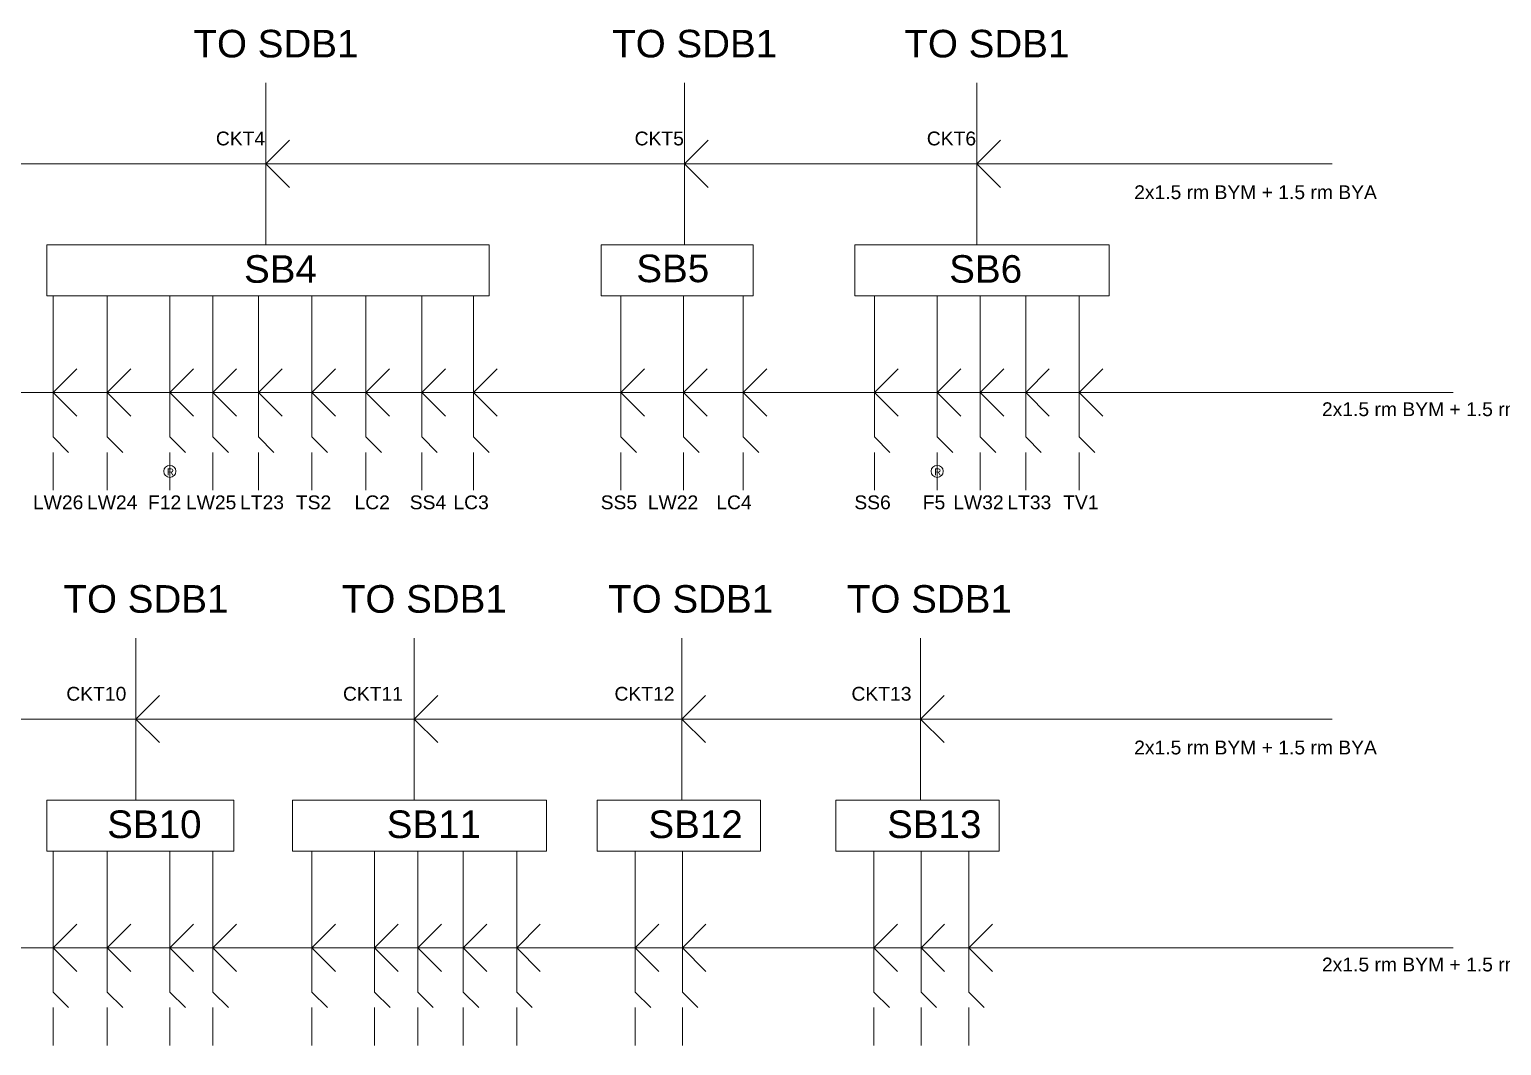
# Model space of a CAD drawing. Header units: inches. Extents: x 854 to 9021, y 140 to 10575.
# Drawn here: x 2921 to 4201, y 2964 to 3848 of the extents above; entities that cross this region are included whole.
import ezdxf

# ---------------------------------------------------------------- set-up
doc = ezdxf.new("R2010")
doc.units = ezdxf.units.IN
doc.header["$MEASUREMENT"] = 0
doc.layers.add('6.Circuits', color=250, linetype='Continuous', lineweight=15)
doc.styles.add('Text 1', font='arial.ttf', dxfattribs={"height": 6})

msp = doc.modelspace()

# ---------------------------------------------------------------- linework, layer by layer
at = {"layer": '6.Circuits'}
for p, q in [((3127, 3661), (3127, 3802)), ((3491, 3661), (3491, 3802)), ((3745, 3661), (3745, 3802)), ((3127, 3731.5), (3147.5, 3752)), ((3491, 3731.5), (3511.5, 3752)), ((3745, 3731.5), (3765.5, 3752)), ((2183, 3731.5), (4054, 3731.5)), ((3127, 3731.5), (3147.5, 3711)), ((3491, 3731.5), (3511.5, 3711)), ((3745, 3731.5), (3765.5, 3711)), ((2942, 3532.5), (2942, 3616.5)), ((2989, 3532.5), (2989, 3616.5)), ((3043.5, 3532.5), (3043.5, 3616.5)), ((3081, 3532.5), (3081, 3616.5)), ((3120.5, 3532.5), (3120.5, 3616.5)), ((3167, 3532.5), (3167, 3616.5)), ((3214, 3532.5), (3214, 3616.5)), ((3262.5, 3532.5), (3262.5, 3616.5)), ((3307.5, 3532.5), (3307.5, 3616.5)), ((3435.5, 3532.5), (3435.5, 3616.5)), ((3490, 3532.5), (3490, 3616.5)), ((3542, 3532.5), (3542, 3616.5)), ((3656, 3532.5), (3656, 3616.5)), ((3710.5, 3532.5), (3710.5, 3616.5)), ((3748, 3532.5), (3748, 3616.5)), ((3787.5, 3532.5), (3787.5, 3616.5)), ((3834, 3532.5), (3834, 3616.5)), ((2942, 3532.5), (2962.5, 3553)), ((2989, 3532.5), (3009.5, 3553)), ((3043.5, 3532.5), (3064, 3553)), ((3081, 3532.5), (3101.5, 3553)), ((3120.5, 3532.5), (3141, 3553)), ((3167, 3532.5), (3187.5, 3553)), ((3214, 3532.5), (3234.5, 3553)), ((3262.5, 3532.5), (3283, 3553)), ((3307.5, 3532.5), (3328, 3553)), ((3435.5, 3532.5), (3456, 3553)), ((3490, 3532.5), (3510.5, 3553)), ((3542, 3532.5), (3562.5, 3553)), ((3656, 3532.5), (3676.5, 3553)), ((3710.5, 3532.5), (3731, 3553)), ((3748, 3532.5), (3768.5, 3553)), ((3787.5, 3532.5), (3808, 3553)), ((3834, 3532.5), (3854.5, 3553)), ((2142.5, 3532.5), (4159, 3532.5)), ((2942, 3532.5), (2942, 3494)), ((2942, 3532.5), (2962.5, 3512)), ((2989, 3532.5), (2989, 3494)), ((2989, 3532.5), (3009.5, 3512)), ((3043.5, 3532.5), (3043.5, 3494)), ((3043.5, 3532.5), (3064, 3512)), ((3081, 3532.5), (3081, 3494)), ((3081, 3532.5), (3101.5, 3512)), ((3120.5, 3532.5), (3120.5, 3494)), ((3120.5, 3532.5), (3141, 3512)), ((3167, 3532.5), (3167, 3494)), ((3167, 3532.5), (3187.5, 3512)), ((3214, 3532.5), (3214, 3494)), ((3214, 3532.5), (3234.5, 3512)), ((3262.5, 3532.5), (3262.5, 3494)), ((3262.5, 3532.5), (3283, 3512)), ((3307.5, 3532.5), (3307.5, 3494)), ((3307.5, 3532.5), (3328, 3512)), ((3435.5, 3532.5), (3435.5, 3494)), ((3435.5, 3532.5), (3456, 3512)), ((3490, 3532.5), (3490, 3494)), ((3490, 3532.5), (3510.5, 3512)), ((3542, 3532.5), (3542, 3494)), ((3542, 3532.5), (3562.5, 3512)), ((3656, 3532.5), (3656, 3494)), ((3656, 3532.5), (3676.5, 3512)), ((3710.5, 3532.5), (3710.5, 3494)), ((3710.5, 3532.5), (3731, 3512)), ((3748, 3532.5), (3748, 3494)), ((3748, 3532.5), (3768.5, 3512)), ((3787.5, 3532.5), (3787.5, 3494)), ((3787.5, 3532.5), (3808, 3512)), ((3834, 3532.5), (3834, 3494)), ((3834, 3532.5), (3854.5, 3512)), ((2942, 3494), (2955.5, 3480.5)), ((2989, 3494), (3002.5, 3480.5)), ((3043.5, 3494), (3057, 3480.5)), ((3081, 3494), (3094.5, 3480.5)), ((3120.5, 3494), (3134, 3480.5)), ((3167, 3494), (3180.5, 3480.5)), ((3214, 3494), (3227.5, 3480.5)), ((3262.5, 3494), (3276, 3480.5)), ((3307.5, 3494), (3321, 3480.5)), ((3435.5, 3494), (3449, 3480.5)), ((3490, 3494), (3503.5, 3480.5)), ((3542, 3494), (3555.5, 3480.5)), ((3656, 3494), (3669.5, 3480.5)), ((3710.5, 3494), (3724, 3480.5)), ((3748, 3494), (3761.5, 3480.5)), ((3787.5, 3494), (3801, 3480.5)), ((3834, 3494), (3847.5, 3480.5)), ((2942, 3480.5), (2942, 3447.5)), ((2989, 3480.5), (2989, 3447.5)), ((3043.5, 3480.5), (3043.5, 3447.5)), ((3081, 3480.5), (3081, 3447.5)), ((3120.5, 3480.5), (3120.5, 3447.5)), ((3167, 3480.5), (3167, 3447.5)), ((3214, 3480.5), (3214, 3447.5)), ((3262.5, 3480.5), (3262.5, 3447.5)), ((3307.5, 3480.5), (3307.5, 3447.5)), ((3435.5, 3480.5), (3435.5, 3447.5)), ((3490, 3480.5), (3490, 3447.5)), ((3542, 3480.5), (3542, 3447.5)), ((3656, 3480.5), (3656, 3447.5)), ((3710.5, 3480.5), (3710.5, 3447.5)), ((3748, 3480.5), (3748, 3447.5)), ((3787.5, 3480.5), (3787.5, 3447.5)), ((3834, 3480.5), (3834, 3447.5)), ((3014, 3178), (3014, 3319)), ((3256, 3178), (3256, 3319)), ((3488.5, 3178), (3488.5, 3319)), ((3696, 3178), (3696, 3319)), ((3014, 3248.5), (3034.5, 3269)), ((3256, 3248.5), (3276.5, 3269)), ((3488.5, 3248.5), (3509, 3269)), ((3696, 3248.5), (3716.5, 3269)), ((2074, 3248.5), (4054, 3248.5)), ((3014, 3248.5), (3034.5, 3228)), ((3256, 3248.5), (3276.5, 3228)), ((3488.5, 3248.5), (3509, 3228)), ((3696, 3248.5), (3716.5, 3228)), ((2942, 3049.5), (2942, 3133.5)), ((2989, 3049.5), (2989, 3133.5)), ((3043.5, 3049.5), (3043.5, 3133.5)), ((3081, 3049.5), (3081, 3133.5)), ((3167, 3049.5), (3167, 3133.5)), ((3221.5, 3049.5), (3221.5, 3133.5)), ((3259, 3049.5), (3259, 3133.5)), ((3298.5, 3049.5), (3298.5, 3133.5)), ((3345, 3049.5), (3345, 3133.5)), ((3448, 3049.5), (3448, 3133.5)), ((3489, 3049.5), (3489, 3133.5)), ((3655.5, 3049.5), (3655.5, 3133.5)), ((3696.5, 3049.5), (3696.5, 3133.5)), ((3738, 3049.5), (3738, 3133.5)), ((2942, 3049.5), (2962.5, 3070)), ((2989, 3049.5), (3009.5, 3070)), ((3043.5, 3049.5), (3064, 3070)), ((3081, 3049.5), (3101.5, 3070)), ((3167, 3049.5), (3187.5, 3070)), ((3221.5, 3049.5), (3242, 3070)), ((3259, 3049.5), (3279.5, 3070)), ((3298.5, 3049.5), (3319, 3070)), ((3345, 3049.5), (3365.5, 3070)), ((3448, 3049.5), (3468.5, 3070)), ((3489, 3049.5), (3509.5, 3070)), ((3655.5, 3049.5), (3676, 3070)), ((3696.5, 3049.5), (3717, 3070)), ((3738, 3049.5), (3758.5, 3070)), ((2142.5, 3049.5), (4159, 3049.5)), ((2942, 3049.5), (2942, 3011)), ((2942, 3049.5), (2962.5, 3029)), ((2989, 3049.5), (2989, 3011)), ((2989, 3049.5), (3009.5, 3029)), ((3043.5, 3049.5), (3043.5, 3011)), ((3043.5, 3049.5), (3064, 3029)), ((3081, 3049.5), (3081, 3011)), ((3081, 3049.5), (3101.5, 3029)), ((3167, 3049.5), (3167, 3011)), ((3167, 3049.5), (3187.5, 3029)), ((3221.5, 3049.5), (3221.5, 3011)), ((3221.5, 3049.5), (3242, 3029)), ((3259, 3049.5), (3259, 3011)), ((3259, 3049.5), (3279.5, 3029)), ((3298.5, 3049.5), (3298.5, 3011)), ((3298.5, 3049.5), (3319, 3029)), ((3345, 3049.5), (3345, 3011)), ((3345, 3049.5), (3365.5, 3029)), ((3448, 3049.5), (3448, 3011)), ((3448, 3049.5), (3468.5, 3029)), ((3489, 3049.5), (3489, 3011)), ((3489, 3049.5), (3509.5, 3029)), ((3655.5, 3049.5), (3655.5, 3011)), ((3655.5, 3049.5), (3676, 3029)), ((3696.5, 3049.5), (3696.5, 3011)), ((3696.5, 3049.5), (3717, 3029)), ((3738, 3049.5), (3738, 3011)), ((3738, 3049.5), (3758.5, 3029)), ((2942, 3011), (2955.5, 2997.5)), ((2989, 3011), (3002.5, 2997.5)), ((3043.5, 3011), (3057, 2997.5)), ((3081, 3011), (3094.5, 2997.5)), ((3167, 3011), (3180.5, 2997.5)), ((3221.5, 3011), (3235, 2997.5)), ((3259, 3011), (3272.5, 2997.5)), ((3298.5, 3011), (3312, 2997.5)), ((3345, 3011), (3358.5, 2997.5)), ((3448, 3011), (3461.5, 2997.5)), ((3489, 3011), (3502.5, 2997.5)), ((3655.5, 3011), (3669, 2997.5)), ((3696.5, 3011), (3710, 2997.5)), ((3738, 3011), (3751.5, 2997.5)), ((2942, 2997.5), (2942, 2964.5)), ((2989, 2997.5), (2989, 2964.5)), ((3043.5, 2997.5), (3043.5, 2964.5)), ((3081, 2997.5), (3081, 2964.5)), ((3167, 2997.5), (3167, 2964.5)), ((3221.5, 2997.5), (3221.5, 2964.5)), ((3259, 2997.5), (3259, 2964.5)), ((3298.5, 2997.5), (3298.5, 2964.5)), ((3345, 2997.5), (3345, 2964.5)), ((3448, 2997.5), (3448, 2964.5)), ((3489, 2997.5), (3489, 2964.5)), ((3655.5, 2997.5), (3655.5, 2964.5)), ((3696.5, 2997.5), (3696.5, 2964.5)), ((3738, 2997.5), (3738, 2964.5))]:
    msp.add_line(p, q, dxfattribs=at)
for points in [[(2936.5, 3661), (3321, 3661), (3321, 3616.5), (2936.5, 3616.5)], [(3418.5, 3661), (3550.5, 3661), (3550.5, 3616.5), (3418.5, 3616.5)], [(3639, 3661), (3860, 3661), (3860, 3616.5), (3639, 3616.5)], [(2936.5, 3178), (3099, 3178), (3099, 3133.5), (2936.5, 3133.5)], [(3150, 3178), (3371, 3178), (3371, 3133.5), (3150, 3133.5)], [(3415, 3178), (3557, 3178), (3557, 3133.5), (3415, 3133.5)], [(3622.5, 3178), (3764.5, 3178), (3764.5, 3133.5), (3622.5, 3133.5)]]:
    msp.add_lwpolyline(points, close=True, dxfattribs=at)
for centre in [(3043.5, 3464), (3710.5, 3464)]:
    msp.add_circle(centre, 5.3033, dxfattribs=at)

# ---------------------------------------------------------------- texts
at = {"layer": '6.Circuits', "attachment_point": 1, "style": 'Text 1'}
for s, width, heights, insert, char_height in [('TO {\\fArial Baltic|b0|i0|c186|p34;SDB1}', 150.6610525, [30.45342], (3064, 3848), 24), ('TO {\\fArial Baltic|b0|i0|c186|p34;SDB1}', 150.6610525, [30.45342], (3428, 3848), 24), ('TO {\\fArial Baltic|b0|i0|c186|p34;SDB1}', 150.6610525, [30.45342], (3682, 3848), 24), ('{\\fArial Baltic|b0|i0|c186|p34;CKT}4', 14.5, [0], (3083.5, 3759.5), 12), ('{\\fArial Baltic|b0|i0|c186|p34;CKT}5', 14.5, [0], (3447.5, 3759.5), 12), ('{\\fArial Baltic|b0|i0|c186|p34;CKT}6', 14.5, [0], (3701.5, 3759.5), 12), ('2x1.5 rm BYM + 1.5 rm BYA', 234.9454297, [37.98024], (3881.75, 3712.75), 12), ('{\\fArial Baltic|b0|i0|c186|p34;SB}4', 14.5, [0], (3108, 3652), 24), ('{\\fArial Baltic|b0|i0|c186|p34;SB}5', 14.5, [0], (3449, 3652.5), 24), ('{\\fArial Baltic|b0|i0|c186|p34;SB}6', 14.5, [0], (3721, 3652), 24), ('2x1.5 rm BYM + 1.5 rm BYA', 234.9454297, [37.98024], (4045, 3524), 12), ('R', 5.5, [0], (3041, 3466.5), 6), ('R', 5.5, [0], (3708, 3466.5), 6), ('{\\fArial Baltic|b0|i0|c186|p34;LW2}6', 14.5, [0], (2924.5, 3443), 12), ('{\\fArial Baltic|b0|i0|c186|p34;LW2}4', 14.5, [0], (2971.5, 3443), 12), ('{\\fArial Baltic|b0|i0|c186|p34;F}12', 14.5, [0], (3024.5, 3443), 12), ('{\\fArial Baltic|b0|i0|c186|p34;LW2}5', 14.5, [0], (3057.5, 3443), 12), ('{\\fArial Baltic|b0|i0|c186|p34;LT2}3', 14.5, [0], (3104.5, 3443), 12), ('{\\fArial Baltic|b0|i0|c186|p34;T}S{\\fArial Baltic|b0|i0|c186|p34;2}', 14.5, [0], (3153, 3443), 12), ('{\\fArial Baltic|b0|i0|c186|p34;LC}2', 14.5, [0], (3204, 3443), 12), ('{\\fArial Baltic|b0|i0|c186|p34;SS}4', 14.5, [0], (3252, 3443), 12), ('{\\fArial Baltic|b0|i0|c186|p34;L}C3', 14.5, [0], (3290, 3443), 12), ('SS5', 14.5, [0], (3418, 3443), 12), ('LW22', 14.5, [0], (3459, 3443), 12), ('LC4', 14.5, [0], (3518.5, 3443), 12), ('SS6', 14.5, [0], (3638.5, 3443), 12), ('{\\fArial Baltic|b0|i0|c186|p34;F}5', 14.5, [0], (3698, 3443), 12), ('{\\fArial Baltic|b0|i0|c186|p34;LW}32', 14.5, [0], (3724.5, 3443), 12), ('{\\fArial Baltic|b0|i0|c186|p34;LT}33', 14.5, [0], (3771.5, 3443), 12), ('{\\fArial Baltic|b0|i0|c186|p34;TV}1', 14.5, [0], (3820, 3443), 12), ('TO {\\fArial Baltic|b0|i0|c186|p34;SDB1}', 150.6610525, [30.45342], (2951, 3365), 24), ('TO {\\fArial Baltic|b0|i0|c186|p34;SDB1}', 150.6610525, [30.45342], (3193, 3365), 24), ('TO {\\fArial Baltic|b0|i0|c186|p34;SDB1}', 138.5125372, [53.9443], (3424.5, 3365), 24), ('TO {\\fArial Baltic|b0|i0|c186|p34;SDB1}', 138.5125372, [53.9443], (3632, 3365), 24), ('{\\fArial Baltic|b0|i0|c186|p34;CKT}10', 14.5, [0], (2953.5, 3276.5), 12), ('{\\fArial Baltic|b0|i0|c186|p34;CKT}11', 14.5, [0], (3194, 3276.5), 12), ('{\\fArial Baltic|b0|i0|c186|p34;CKT}12', 14.5, [12.40928], (3430, 3276.5), 12), ('{\\fArial Baltic|b0|i0|c186|p34;CKT}13', 14.5, [12.40928], (3636, 3276.5), 12), ('2x1.5 rm BYM + 1.5 rm BYA', 234.9454297, [37.98024], (3881.75, 3229.75), 12), ('{\\fArial Baltic|b0|i0|c186|p34;SB}10', 14.5, [0], (2989, 3169), 24), ('{\\fArial Baltic|b0|i0|c186|p34;SB}11', 14.5, [0], (3232, 3169), 24), ('{\\fArial Baltic|b0|i0|c186|p34;SB1}2', 14.5, [0], (3459.5, 3169), 24), ('{\\fArial Baltic|b0|i0|c186|p34;SB1}3', 24, [0], (3667, 3169), 24), ('2x1.5 rm BYM + 1.5 rm BYA', 234.9454297, [37.98024], (4045, 3041), 12)]:
    msp.add_mtext_dynamic_manual_height_columns(s, width=width, gutter_width=30, heights=heights, dxfattribs=dict(at, insert=insert, char_height=char_height))

doc.saveas('drawing.dxf')
